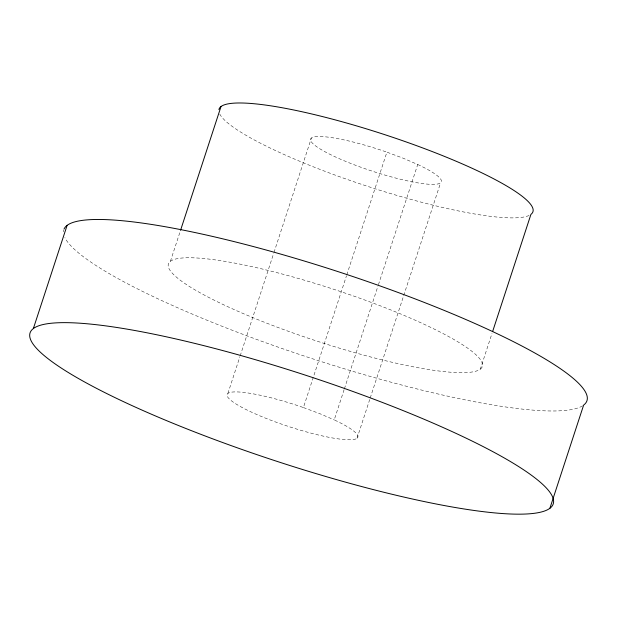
<?xml version="1.0" encoding="UTF-8"?>
<svg xmlns="http://www.w3.org/2000/svg" width="617" height="617" viewBox="0 0 617 617"><rect width="100%" height="100%" fill="white"/><g stroke="black" fill="none" stroke-linecap="round" stroke-linejoin="round"><path stroke-width="0.46" stroke-dasharray="3.08 2.31" d="M170.408 261.307L180.596 230.164M227.912 393.368L239.882 356.749M240.183 355.839L273.701 253.309M274.002 252.399L311.408 137.969M344.101 389.682L334.221 419.892A68.796 11.345 18.1 0 1 325.599 436.62A68.796 11.345 18.1 0 1 228.066 397.556A68.796 11.345 18.1 0 1 303.41 407.552L346.507 275.73M346.8 274.812L386.905 152.152L403.248 158.245L417.724 164.492L378.221 285.324M344.402 388.772L377.92 286.242M357.042 438.301L369.907 398.937M370.208 398.019L403.433 296.415M403.726 295.497L440.546 182.902M480.327 369.143A165.109 27.225 18.1 0 0 270.608 271.04A165.109 27.225 18.1 0 0 225.166 305.484A165.109 27.225 18.1 0 0 480.327 369.143L492.004 333.419M303.41 407.552L319.745 413.645L334.221 419.892M582.533 405.839A275.182 45.38 18.1 0 1 314.053 359.264A275.182 45.38 18.1 0 1 64.87 237.599M63.435 231.845A275.182 45.38 18.1 0 1 63.721 230.01M529.077 215.449A165.109 27.225 18.1 0 1 366.83 186.087A165.109 27.225 18.1 0 1 219.783 114.083M417.724 164.492A68.796 11.345 18.1 0 1 409.102 181.221A68.796 11.345 18.1 0 1 311.562 142.157A68.796 11.345 18.1 0 1 386.905 152.152"/><path stroke-width="0.93" d="M33.364 328.553L67.106 225.359M180.596 230.164L221.017 106.517M492.605 331.591L530.936 214.354A165.109 27.225 18.1 0 0 392.019 137.067A165.109 27.225 18.1 0 0 218.919 109.571M549.894 508.277A275.182 45.38 18.1 0 0 200.371 344.78A275.182 45.38 18.1 0 0 124.634 402.184A275.182 45.38 18.1 0 0 549.894 508.277L583.636 405.084A275.182 45.38 18.1 0 0 356.063 277.611A275.182 45.38 18.1 0 0 64.021 229.138"/></g></svg>
